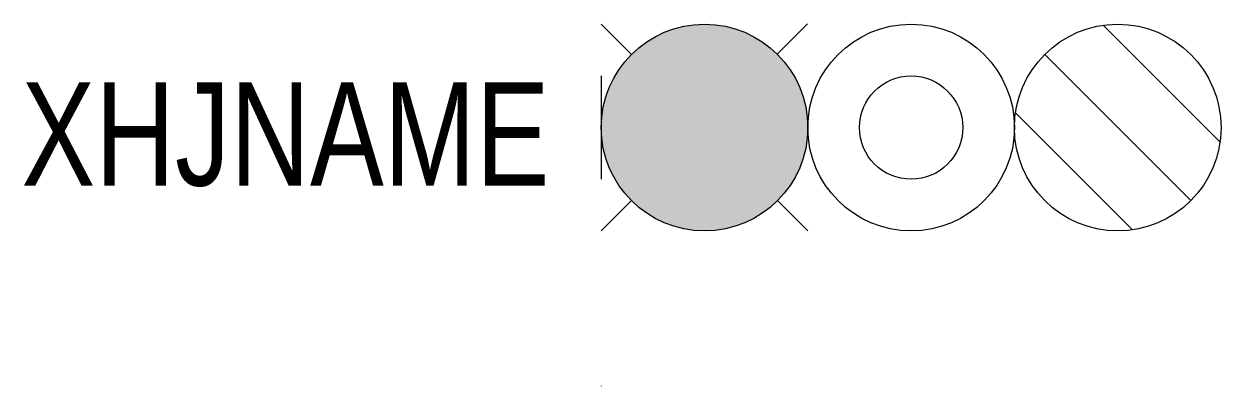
# Model space of a CAD drawing. Header units: millimetres. Extents: x -11.2 to 12, y 0 to 7.
import ezdxf
from ezdxf.enums import TextEntityAlignment as Align

# ---------------------------------------------------------------- set-up
doc = ezdxf.new("R2010")
doc.units = ezdxf.units.MM

msp = doc.modelspace()

# ---------------------------------------------------------------- hatches: boundary and pattern name
h = msp.add_hatch(color=1)
edge = h.paths.add_edge_path()
edge.add_arc((2, 5), 2, 0, 360)

# ---------------------------------------------------------------- linework, layer by layer
at = {"color": 1, "linetype": 'ByBlock', "ltscale": 3}
for p, q in [((0.586, 6.414), (0, 7)), ((3.995, 7.005), (3.409, 6.419)), ((0.586, 3.586), (0, 3)), ((4, 3), (3.414, 3.586))]:
    msp.add_line(p, q, dxfattribs=at)
at = {"color": 2}
for p, q in [((11.98, 4.717), (9.717, 6.98)), ((11.414, 3.586), (8.586, 6.414)), ((10.283, 3.02), (8.02, 5.283))]:
    msp.add_line(p, q, dxfattribs=at)
for p, q in [((0, 6), (0, 4)), ((0, 0.001), (0, -0.001))]:
    msp.add_line(p, q)
at = {"color": 1}
msp.add_circle((2, 5), 2, dxfattribs=at)
for radius in [2, 1]:
    msp.add_circle((6, 5), radius)
at = {"color": 2}
msp.add_circle((10, 5), 2, dxfattribs=at)

# ---------------------------------------------------------------- texts
at = {"width": 0.8}
msp.add_attdef('XHJNAME', text='SL8', height=2, dxfattribs=at).set_placement((-1, 3.877), align=Align.RIGHT)

doc.saveas('drawing.dxf')
